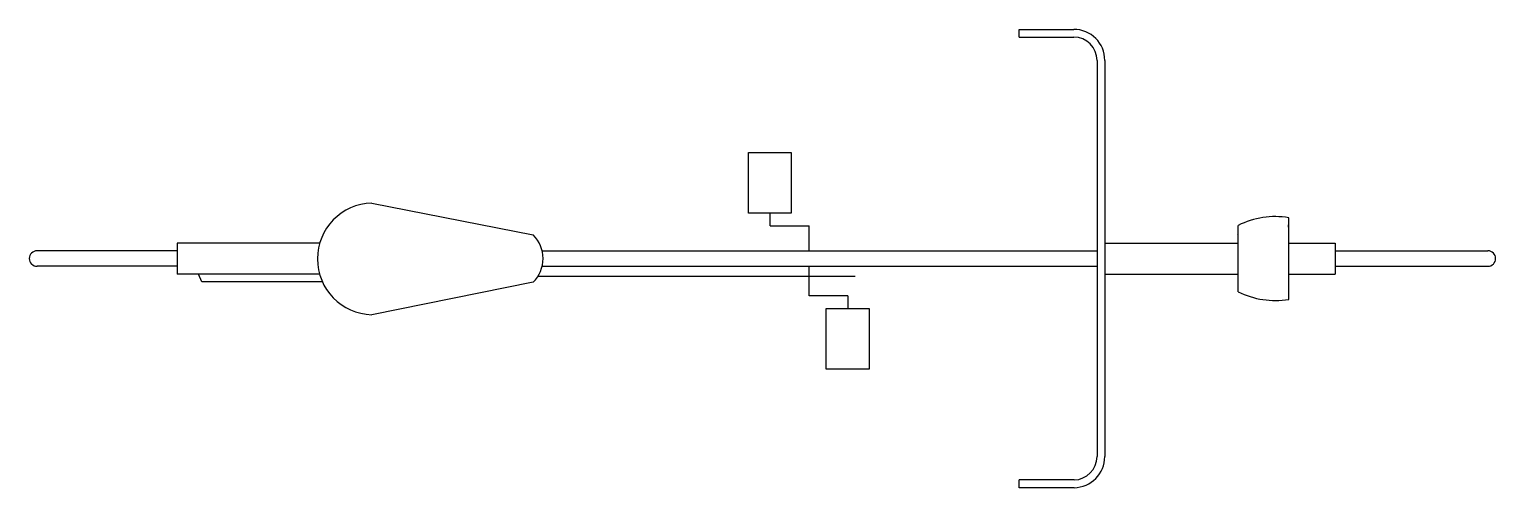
# Model space of a CAD drawing. Extents: x -1 to 0.88, y -0.3 to 0.3.
import ezdxf

# ---------------------------------------------------------------- set-up
doc = ezdxf.new("R2010")
doc.units = 0
doc.header["$LTSCALE"] = 0.375
doc.layers.get('0').update_dxf_attribs({"color": 155, "linetype": 'CONTINUOUS'})

msp = doc.modelspace()

# ---------------------------------------------------------------- linework, layer by layer
at = {"color": 0, "linetype": 'BYBLOCK'}
for p, q in [((0.2704, 0.2851), (0.2704, 0.2951)), ((0.2704, 0.2951), (0.3405, 0.2951)), ((0.2704, 0.2851), (0.3405, 0.2851)), ((0.3705, 0.2551), (0.3705, -0.255)), ((0.3805, 0.2551), (0.3805, -0.255)), ((-0.0779, 0.1367), (-0.0229, 0.1367)), ((-0.0779, 0.0586), (-0.0779, 0.1367)), ((-0.0229, 0.1367), (-0.0229, 0.0586)), ((-0.5629, 0.0715), (-0.355, 0.0304)), ((-0.0229, 0.0586), (-0.0779, 0.0586)), ((-0.05, 0.0422), (-0.05, 0.0586)), ((-0.05, 0.0422), (0, 0.0422)), ((0, 0.01), (0, 0.0422)), ((0.5522, -0.0427), (0.5522, 0.0427)), ((0.6171, 0.0526), (0.6171, -0.0526)), ((0.6171, 0.0403), (0.6171, 0.0436)), ((0.6171, 0.0436), (0.6171, -0.0526)), ((-0.8133, 0.02), (-0.8133, -0.02)), ((-0.6298, 0.02), (-0.8133, 0.02)), ((0.3805, 0.02), (0.5522, 0.02)), ((0.5518, 0.0304), (0.5522, 0.0312)), ((0.6171, 0.02), (0.6769, 0.02)), ((0.6769, 0.02), (0.6769, -0.02)), ((-0.8133, 0.01), (-0.9935, 0.01)), ((-0.3434, 0.01), (0.3705, 0.01)), ((0.6769, 0.01), (0.8735, 0.01)), ((0.8735, 0.01), (0.8735, 0.01)), ((-0.8133, -0.01), (-0.9935, -0.01)), ((-0.3434, -0.01), (0.3705, -0.01)), ((0, -0.0478), (0, -0.01)), ((0.6769, -0.01), (0.8735, -0.01)), ((0.8735, -0.01), (0.8735, -0.01)), ((-0.63, -0.02), (-0.8133, -0.02)), ((-0.7816, -0.03), (-0.7859, -0.02)), ((-0.6264, -0.03), (-0.7816, -0.03)), ((-0.355, -0.0304), (-0.5629, -0.0723)), ((0.0591, -0.0231), (-0.349, -0.0231)), ((0.3805, -0.02), (0.5522, -0.02)), ((0.6171, -0.02), (0.6769, -0.02)), ((0.05, -0.0478), (0, -0.0478)), ((0.05, -0.0478), (0.05, -0.0642)), ((0.0221, -0.0642), (0.0771, -0.0642)), ((0.0221, -0.1423), (0.0221, -0.0642)), ((0.0771, -0.0642), (0.0771, -0.1423)), ((0.0771, -0.1423), (0.0221, -0.1423)), ((0.3409, -0.285), (0.2702, -0.285)), ((0.2703, -0.295), (0.2702, -0.285)), ((0.341, -0.295), (0.2703, -0.295))]:
    msp.add_line(p, q, dxfattribs=at)
for centre, radius, start, end in [((0.3405, 0.2551), 0.04, 0, 90), ((0.3405, 0.2551), 0.03, 0, 90), ((-0.5608, -0.0004), 0.0719, 91.6593, 268.3407), ((0.5999, -0.0524), 0.1064, 80.668, 116.606), ((-0.3849, 0), 0.0426, 314.4809, 45.5191), ((-0.9935, 0), 0.01, 90, 270), ((0.8735, 0), 0.01, 270, 90), ((0.5999, 0.0524), 0.1064, 243.394, 279.332), ((0.3405, -0.255), 0.03, 270.7851, 0), ((0.3405, -0.255), 0.04, 270.7851, 0)]:
    msp.add_arc(centre, radius, start, end, dxfattribs=at)

doc.saveas('drawing.dxf')
